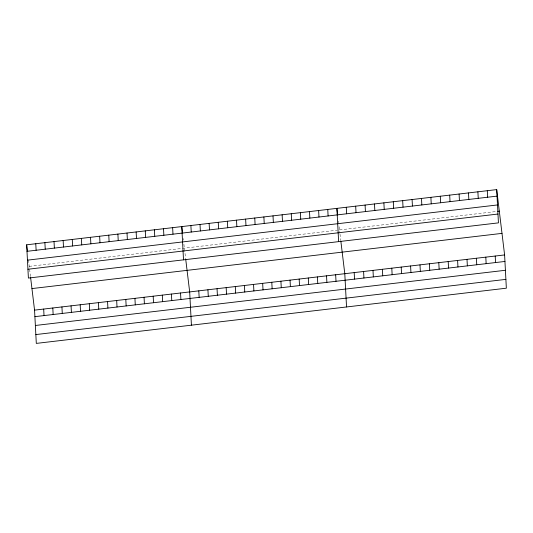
<?xml version="1.0" encoding="UTF-8"?>
<svg xmlns="http://www.w3.org/2000/svg" width="533" height="533" viewBox="0 0 533 533"><rect width="100%" height="100%" fill="white"/><g stroke="black" fill="none" stroke-linecap="round" stroke-linejoin="round"><path stroke-width="0.4" stroke-dasharray="2.67 2" d="M29.262 266.367L337.209 230.196M339.488 229.93L496.956 211.434M338.428 221.148L338.622 222.741M339.101 226.738L339.887 233.221M339.987 234.04L340.787 240.623M183.219 238.564L183.412 240.163M183.892 244.154L185.671 258.845M28.489 259.977L30.454 276.234"/><path stroke-width="0.8" d="M496.696 189.601L498.442 222.867L28.396 278.066L26.65 244.807L496.696 189.601L504.604 254.934L506.35 288.193L36.304 343.399L34.558 310.133L30.554 277.06M26.99 251.323L497.036 196.124M27.456 260.151L497.502 204.945M497.742 211.341L499.308 211.161M27.929 269.245L497.975 214.039M31.953 288.58L501.999 233.374M34.558 310.133L504.604 254.934M34.905 316.655L504.951 261.45M35.365 325.483L505.411 270.278M35.844 334.571L505.89 279.372M337.656 214.759L336.883 208.37L338.622 241.636M340.887 241.449L344.791 273.702L346.537 306.961M182.539 232.974L181.766 226.585L183.505 259.851M185.77 259.664L189.675 291.917L191.42 325.183M26.65 244.807L27.423 251.196M495.204 256.033L495.55 262.556M487.295 190.707L487.635 197.223M485.803 257.139L486.149 263.662M477.894 191.807L478.234 198.329M476.402 258.245L476.749 264.761M468.494 192.913L468.833 199.435M467.001 259.344L467.348 265.867M459.093 194.019L459.433 200.535M457.6 260.45L457.947 266.973M449.692 195.125L450.032 201.641M448.2 261.556L448.546 268.072M440.291 196.224L440.631 202.747M438.799 262.662L439.139 269.178M430.891 197.33L431.23 203.853M429.398 263.762L429.738 270.284M421.49 198.436L421.83 204.952M419.997 264.868L420.337 271.39M412.089 199.535L412.429 206.058M410.597 265.974L410.936 272.49M402.688 200.641L403.028 207.164M401.196 267.073L401.536 273.596M393.287 201.747L393.627 208.27M391.795 268.179L392.135 274.702M383.887 202.853L384.226 209.369M382.394 269.285L382.734 275.801M374.486 203.952L374.826 210.475M372.993 270.391L373.333 276.907M365.085 205.058L365.425 211.581M363.593 271.49L363.932 278.013M355.684 206.164L356.024 212.68M354.192 272.596L354.532 279.119M346.283 207.264L346.623 213.786M335.663 274.775L336.01 281.291M327.755 209.442L328.095 215.965M326.542 275.841L326.882 282.363M318.634 210.515L318.974 217.031M317.415 276.913L317.761 283.436M309.506 211.588L309.846 218.104M308.294 277.986L308.634 284.509M300.385 212.66L300.725 219.176M299.166 279.059L299.513 285.581M291.258 213.726L291.598 220.249M290.045 280.131L290.385 286.647M282.137 214.799L282.477 221.322M280.918 281.204L281.264 287.72M273.009 215.872L273.349 222.394M271.797 282.27L272.136 288.793M263.882 216.944L264.228 223.467M262.669 283.343L263.016 289.865M254.761 218.017L255.1 224.533M253.548 284.415L253.888 290.938M245.633 219.09L245.98 225.606M244.42 285.488L244.767 292.011M236.512 220.156L236.852 226.678M235.3 286.561L235.639 293.077M227.384 221.228L227.731 227.751M226.172 287.633L226.518 294.149M218.264 222.301L218.603 228.824M217.051 288.706L217.391 295.222M209.136 223.374L209.482 229.896M207.923 289.772L208.27 296.295M200.015 224.446L200.355 230.962M198.802 290.845L199.142 297.367M190.887 225.519L191.234 232.035M180.554 292.99L180.894 299.513M172.639 227.658L172.985 234.18M171.426 294.063L171.766 300.579M163.518 228.73L163.858 235.253M162.305 295.135L162.645 301.651M154.39 229.803L154.737 236.326M153.178 296.201L153.517 302.724M145.269 230.876L145.609 237.392M144.057 297.274L144.396 303.797M136.142 231.948L136.488 238.464M134.929 298.347L135.269 304.869M127.021 233.021L127.36 239.537M125.808 299.419L126.148 305.942M117.893 234.087L118.233 240.61M116.68 300.492L117.02 307.008M108.772 235.16L109.112 241.682M107.559 301.565L107.899 308.081M99.644 236.232L99.984 242.755M98.432 302.631L98.772 309.153M90.523 237.305L90.863 243.828M89.304 303.703L89.651 310.226M81.396 238.378L81.736 244.894M80.183 304.776L80.523 311.299M72.275 239.45L72.615 245.966M71.056 305.849L71.402 312.371M63.147 240.516L63.487 247.039M61.935 306.921L62.274 313.437M54.026 241.589L54.366 248.111M52.807 307.994L53.153 314.51M44.899 242.662L45.238 249.184M43.686 309.067L44.026 315.583M35.778 243.734L36.117 250.257"/></g></svg>
